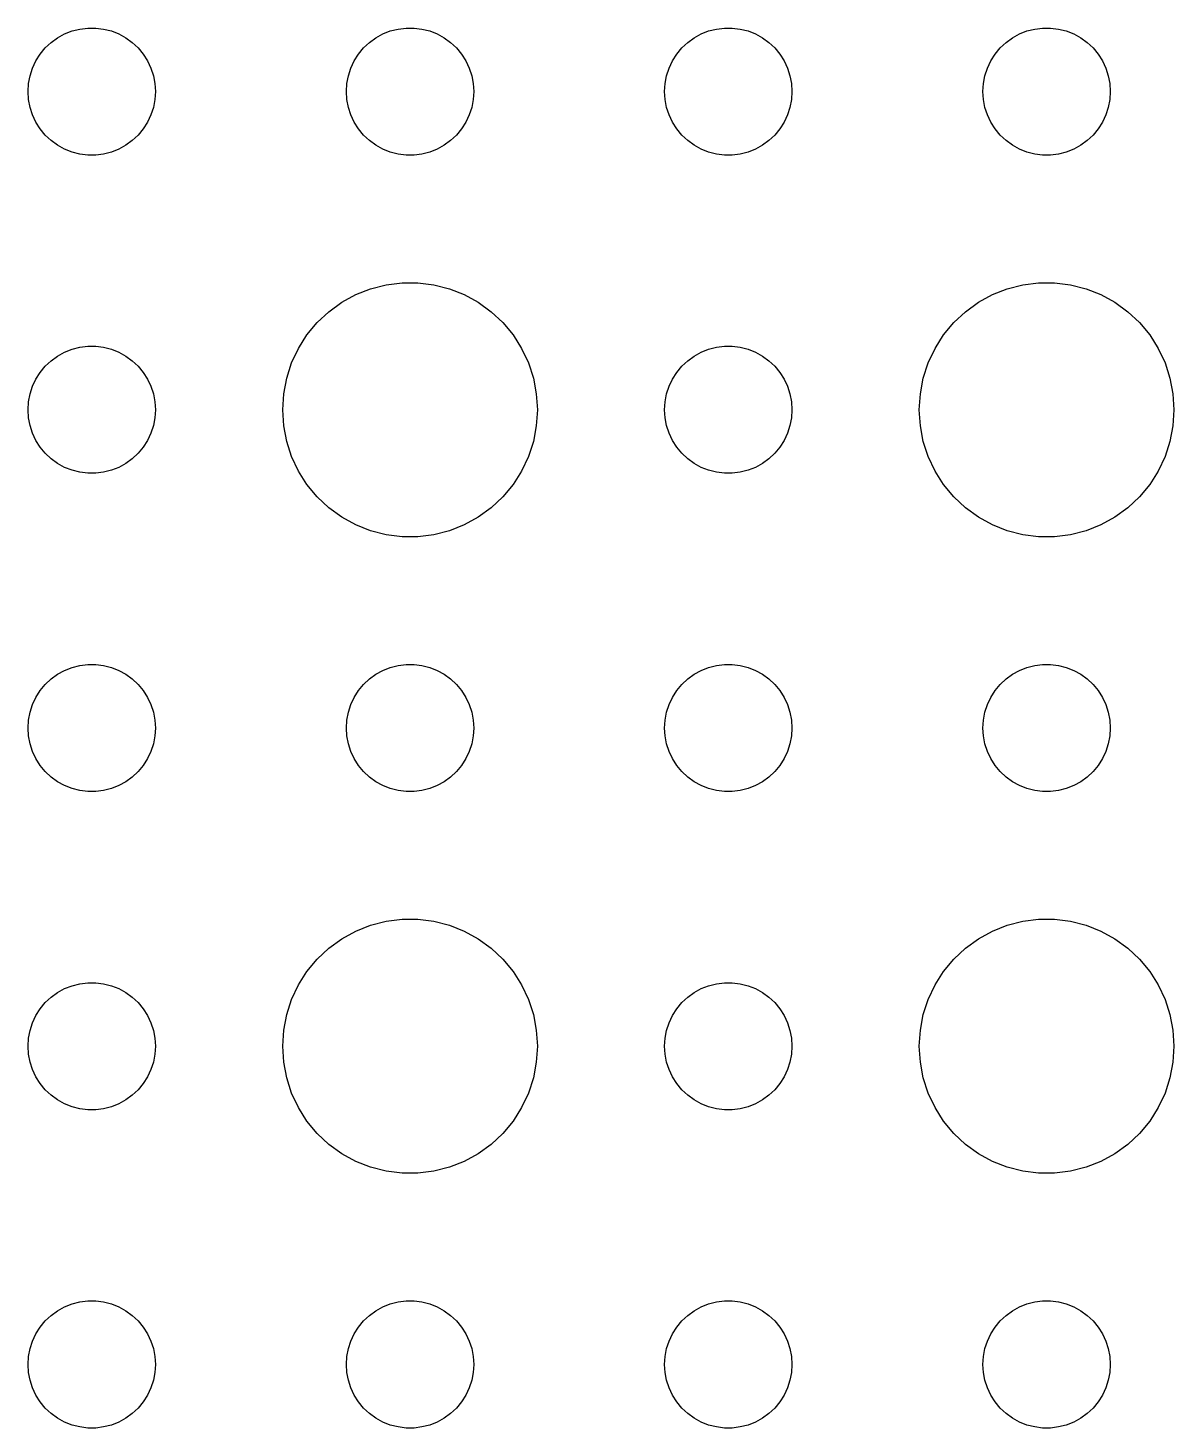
# Model space of a CAD drawing. Header units: metres. Extents: x -157 to 157, y -157 to 157.
# Drawn here: x -54 to -27, y -114 to -81 of the extents above; entities that cross this region are included whole.
import ezdxf

# ---------------------------------------------------------------- set-up
doc = ezdxf.new("R2010")
doc.units = ezdxf.units.M

msp = doc.modelspace()

# ---------------------------------------------------------------- linework, layer by layer
for p, q in [((-53.3037, -81.2335), (-53.1387, -81.1428)), ((-53.1387, -81.1428), (-52.9635, -81.0734)), ((-52.9635, -81.0734), (-52.7811, -81.0266)), ((-52.7811, -81.0266), (-52.5942, -81.003)), ((-52.5942, -81.003), (-52.4058, -81.003)), ((-52.4058, -81.003), (-52.2189, -81.0266)), ((-52.2189, -81.0266), (-52.0365, -81.0734)), ((-52.0365, -81.0734), (-51.8613, -81.1428)), ((-51.8613, -81.1428), (-51.6963, -81.2335)), ((-45.8037, -81.2335), (-45.6387, -81.1428)), ((-45.6387, -81.1428), (-45.4635, -81.0734)), ((-45.4635, -81.0734), (-45.2811, -81.0266)), ((-45.2811, -81.0266), (-45.0942, -81.003)), ((-45.0942, -81.003), (-44.9058, -81.003)), ((-44.9058, -81.003), (-44.7189, -81.0266)), ((-44.7189, -81.0266), (-44.5365, -81.0734)), ((-44.5365, -81.0734), (-44.3613, -81.1428)), ((-44.3613, -81.1428), (-44.1963, -81.2335)), ((-38.3037, -81.2335), (-38.1387, -81.1428)), ((-38.1387, -81.1428), (-37.9635, -81.0734)), ((-37.9635, -81.0734), (-37.7811, -81.0266)), ((-37.7811, -81.0266), (-37.5942, -81.003)), ((-37.5942, -81.003), (-37.4058, -81.003)), ((-37.4058, -81.003), (-37.2189, -81.0266)), ((-37.2189, -81.0266), (-37.0365, -81.0734)), ((-37.0365, -81.0734), (-36.8613, -81.1428)), ((-36.8613, -81.1428), (-36.6963, -81.2335)), ((-30.8037, -81.2335), (-30.6387, -81.1428)), ((-30.6387, -81.1428), (-30.4635, -81.0734)), ((-30.4635, -81.0734), (-30.2811, -81.0266)), ((-30.2811, -81.0266), (-30.0942, -81.003)), ((-30.0942, -81.003), (-29.9058, -81.003)), ((-29.9058, -81.003), (-29.7189, -81.0266)), ((-29.7189, -81.0266), (-29.5365, -81.0734)), ((-29.5365, -81.0734), (-29.3613, -81.1428)), ((-29.3613, -81.1428), (-29.1963, -81.2335)), ((-53.7135, -81.6183), (-53.5934, -81.4732)), ((-53.5934, -81.4732), (-53.4561, -81.3442)), ((-53.4561, -81.3442), (-53.3037, -81.2335)), ((-51.6963, -81.2335), (-51.5439, -81.3442)), ((-51.5439, -81.3442), (-51.4065, -81.4732)), ((-51.4065, -81.4732), (-51.2865, -81.6183)), ((-46.2135, -81.6183), (-46.0934, -81.4732)), ((-46.0934, -81.4732), (-45.9561, -81.3442)), ((-45.9561, -81.3442), (-45.8037, -81.2335)), ((-44.1963, -81.2335), (-44.0439, -81.3442)), ((-44.0439, -81.3442), (-43.9065, -81.4732)), ((-43.9065, -81.4732), (-43.7865, -81.6183)), ((-38.7135, -81.6183), (-38.5934, -81.4732)), ((-38.5934, -81.4732), (-38.4561, -81.3442)), ((-38.4561, -81.3442), (-38.3037, -81.2335)), ((-36.6963, -81.2335), (-36.5439, -81.3442)), ((-36.5439, -81.3442), (-36.4065, -81.4732)), ((-36.4065, -81.4732), (-36.2865, -81.6183)), ((-31.2135, -81.6183), (-31.0934, -81.4732)), ((-31.0934, -81.4732), (-30.9561, -81.3442)), ((-30.9561, -81.3442), (-30.8037, -81.2335)), ((-29.1963, -81.2335), (-29.0439, -81.3442)), ((-29.0439, -81.3442), (-28.9065, -81.4732)), ((-28.9065, -81.4732), (-28.7865, -81.6183)), ((-53.8947, -81.9478), (-53.8145, -81.7774)), ((-53.8145, -81.7774), (-53.7135, -81.6183)), ((-51.2865, -81.6183), (-51.1855, -81.7774)), ((-51.1855, -81.7774), (-51.1053, -81.9478)), ((-46.3947, -81.9478), (-46.3145, -81.7774)), ((-46.3145, -81.7774), (-46.2135, -81.6183)), ((-43.7865, -81.6183), (-43.6855, -81.7774)), ((-43.6855, -81.7774), (-43.6053, -81.9478)), ((-38.8947, -81.9478), (-38.8145, -81.7774)), ((-38.8145, -81.7774), (-38.7135, -81.6183)), ((-36.2865, -81.6183), (-36.1855, -81.7774)), ((-36.1855, -81.7774), (-36.1053, -81.9478)), ((-31.3947, -81.9478), (-31.3145, -81.7774)), ((-31.3145, -81.7774), (-31.2135, -81.6183)), ((-28.7865, -81.6183), (-28.6855, -81.7774)), ((-28.6855, -81.7774), (-28.6053, -81.9478)), ((-53.9882, -82.312), (-53.9529, -82.127)), ((-53.9529, -82.127), (-53.8947, -81.9478)), ((-51.1053, -81.9478), (-51.0471, -82.127)), ((-51.0471, -82.127), (-51.0118, -82.312)), ((-46.4882, -82.312), (-46.4529, -82.127)), ((-46.4529, -82.127), (-46.3947, -81.9478)), ((-43.6053, -81.9478), (-43.5471, -82.127)), ((-43.5471, -82.127), (-43.5118, -82.312)), ((-38.9882, -82.312), (-38.9529, -82.127)), ((-38.9529, -82.127), (-38.8947, -81.9478)), ((-36.1053, -81.9478), (-36.0471, -82.127)), ((-36.0471, -82.127), (-36.0118, -82.312)), ((-31.4882, -82.312), (-31.4529, -82.127)), ((-31.4529, -82.127), (-31.3947, -81.9478)), ((-28.6053, -81.9478), (-28.5471, -82.127)), ((-28.5471, -82.127), (-28.5118, -82.312)), ((-54, -82.5), (-53.9882, -82.312)), ((-51.0118, -82.312), (-51, -82.5)), ((-46.5, -82.5), (-46.4882, -82.312)), ((-43.5118, -82.312), (-43.5, -82.5)), ((-39, -82.5), (-38.9882, -82.312)), ((-36.0118, -82.312), (-36, -82.5)), ((-31.5, -82.5), (-31.4882, -82.312)), ((-28.5118, -82.312), (-28.5, -82.5)), ((-53.9882, -82.688), (-54, -82.5)), ((-53.9529, -82.873), (-53.9882, -82.688)), ((-51.0118, -82.688), (-51.0471, -82.873)), ((-51, -82.5), (-51.0118, -82.688)), ((-46.4882, -82.688), (-46.5, -82.5)), ((-46.4529, -82.873), (-46.4882, -82.688)), ((-43.5118, -82.688), (-43.5471, -82.873)), ((-43.5, -82.5), (-43.5118, -82.688)), ((-38.9882, -82.688), (-39, -82.5)), ((-38.9529, -82.873), (-38.9882, -82.688)), ((-36.0118, -82.688), (-36.0471, -82.873)), ((-36, -82.5), (-36.0118, -82.688)), ((-31.4882, -82.688), (-31.5, -82.5)), ((-31.4529, -82.873), (-31.4882, -82.688)), ((-28.5118, -82.688), (-28.5471, -82.873)), ((-28.5, -82.5), (-28.5118, -82.688)), ((-53.8947, -83.0522), (-53.9529, -82.873)), ((-53.8145, -83.2226), (-53.8947, -83.0522)), ((-51.1053, -83.0522), (-51.1855, -83.2226)), ((-51.0471, -82.873), (-51.1053, -83.0522)), ((-46.3947, -83.0522), (-46.4529, -82.873)), ((-46.3145, -83.2226), (-46.3947, -83.0522)), ((-43.6053, -83.0522), (-43.6855, -83.2226)), ((-43.5471, -82.873), (-43.6053, -83.0522)), ((-38.8947, -83.0522), (-38.9529, -82.873)), ((-38.8145, -83.2226), (-38.8947, -83.0522)), ((-36.1053, -83.0522), (-36.1855, -83.2226)), ((-36.0471, -82.873), (-36.1053, -83.0522)), ((-31.3947, -83.0522), (-31.4529, -82.873)), ((-31.3145, -83.2226), (-31.3947, -83.0522)), ((-28.6053, -83.0522), (-28.6855, -83.2226)), ((-28.5471, -82.873), (-28.6053, -83.0522)), ((-53.7135, -83.3817), (-53.8145, -83.2226)), ((-53.5934, -83.5268), (-53.7135, -83.3817)), ((-51.2865, -83.3817), (-51.4065, -83.5268)), ((-51.1855, -83.2226), (-51.2865, -83.3817)), ((-46.2135, -83.3817), (-46.3145, -83.2226)), ((-46.0934, -83.5268), (-46.2135, -83.3817)), ((-43.7865, -83.3817), (-43.9065, -83.5268)), ((-43.6855, -83.2226), (-43.7865, -83.3817)), ((-38.7135, -83.3817), (-38.8145, -83.2226)), ((-38.5934, -83.5268), (-38.7135, -83.3817)), ((-36.2865, -83.3817), (-36.4065, -83.5268)), ((-36.1855, -83.2226), (-36.2865, -83.3817)), ((-31.2135, -83.3817), (-31.3145, -83.2226)), ((-31.0934, -83.5268), (-31.2135, -83.3817)), ((-28.7865, -83.3817), (-28.9065, -83.5268)), ((-28.6855, -83.2226), (-28.7865, -83.3817)), ((-53.4561, -83.6558), (-53.5934, -83.5268)), ((-53.3037, -83.7665), (-53.4561, -83.6558)), ((-53.1387, -83.8572), (-53.3037, -83.7665)), ((-51.6963, -83.7665), (-51.8613, -83.8572)), ((-51.5439, -83.6558), (-51.6963, -83.7665)), ((-51.4065, -83.5268), (-51.5439, -83.6558)), ((-45.9561, -83.6558), (-46.0934, -83.5268)), ((-45.8037, -83.7665), (-45.9561, -83.6558)), ((-45.6387, -83.8572), (-45.8037, -83.7665)), ((-44.1963, -83.7665), (-44.3613, -83.8572)), ((-44.0439, -83.6558), (-44.1963, -83.7665)), ((-43.9065, -83.5268), (-44.0439, -83.6558)), ((-38.4561, -83.6558), (-38.5934, -83.5268)), ((-38.3037, -83.7665), (-38.4561, -83.6558)), ((-38.1387, -83.8572), (-38.3037, -83.7665)), ((-36.6963, -83.7665), (-36.8613, -83.8572)), ((-36.5439, -83.6558), (-36.6963, -83.7665)), ((-36.4065, -83.5268), (-36.5439, -83.6558)), ((-30.9561, -83.6558), (-31.0934, -83.5268)), ((-30.8037, -83.7665), (-30.9561, -83.6558)), ((-30.6387, -83.8572), (-30.8037, -83.7665)), ((-29.1963, -83.7665), (-29.3613, -83.8572)), ((-29.0439, -83.6558), (-29.1963, -83.7665)), ((-28.9065, -83.5268), (-29.0439, -83.6558)), ((-52.9635, -83.9266), (-53.1387, -83.8572)), ((-52.7811, -83.9734), (-52.9635, -83.9266)), ((-52.5942, -83.997), (-52.7811, -83.9734)), ((-52.4058, -83.997), (-52.5942, -83.997)), ((-52.2189, -83.9734), (-52.4058, -83.997)), ((-52.0365, -83.9266), (-52.2189, -83.9734)), ((-51.8613, -83.8572), (-52.0365, -83.9266)), ((-45.4635, -83.9266), (-45.6387, -83.8572)), ((-45.2811, -83.9734), (-45.4635, -83.9266)), ((-45.0942, -83.997), (-45.2811, -83.9734)), ((-44.9058, -83.997), (-45.0942, -83.997)), ((-44.7189, -83.9734), (-44.9058, -83.997)), ((-44.5365, -83.9266), (-44.7189, -83.9734)), ((-44.3613, -83.8572), (-44.5365, -83.9266)), ((-37.9635, -83.9266), (-38.1387, -83.8572)), ((-37.7811, -83.9734), (-37.9635, -83.9266)), ((-37.5942, -83.997), (-37.7811, -83.9734)), ((-37.4058, -83.997), (-37.5942, -83.997)), ((-37.2189, -83.9734), (-37.4058, -83.997)), ((-37.0365, -83.9266), (-37.2189, -83.9734)), ((-36.8613, -83.8572), (-37.0365, -83.9266)), ((-30.4635, -83.9266), (-30.6387, -83.8572)), ((-30.2811, -83.9734), (-30.4635, -83.9266)), ((-30.0942, -83.997), (-30.2811, -83.9734)), ((-29.9058, -83.997), (-30.0942, -83.997)), ((-29.7189, -83.9734), (-29.9058, -83.997)), ((-29.5365, -83.9266), (-29.7189, -83.9734)), ((-29.3613, -83.8572), (-29.5365, -83.9266)), ((-45.927, -87.1468), (-45.5621, -87.0531)), ((-45.5621, -87.0531), (-45.1884, -87.0059)), ((-45.1884, -87.0059), (-44.8116, -87.0059)), ((-44.8116, -87.0059), (-44.4379, -87.0531)), ((-44.4379, -87.0531), (-44.0729, -87.1468)), ((-30.927, -87.1468), (-30.5621, -87.0531)), ((-30.5621, -87.0531), (-30.1884, -87.0059)), ((-30.1884, -87.0059), (-29.8116, -87.0059)), ((-29.8116, -87.0059), (-29.4379, -87.0531)), ((-29.4379, -87.0531), (-29.0729, -87.1468)), ((-46.6075, -87.467), (-46.2773, -87.2855)), ((-46.2773, -87.2855), (-45.927, -87.1468)), ((-44.0729, -87.1468), (-43.7227, -87.2855)), ((-43.7227, -87.2855), (-43.3925, -87.467)), ((-31.6075, -87.467), (-31.2773, -87.2855)), ((-31.2773, -87.2855), (-30.927, -87.1468)), ((-29.0729, -87.1468), (-28.7227, -87.2855)), ((-28.7227, -87.2855), (-28.3925, -87.467)), ((-47.1869, -87.9464), (-46.9123, -87.6885)), ((-46.9123, -87.6885), (-46.6075, -87.467)), ((-43.3925, -87.467), (-43.0877, -87.6885)), ((-43.0877, -87.6885), (-42.8131, -87.9464)), ((-32.1869, -87.9464), (-31.9123, -87.6885)), ((-31.9123, -87.6885), (-31.6075, -87.467)), ((-28.3925, -87.467), (-28.0877, -87.6885)), ((-28.0877, -87.6885), (-27.8131, -87.9464)), ((-47.427, -88.2366), (-47.1869, -87.9464)), ((-42.8131, -87.9464), (-42.5729, -88.2366)), ((-32.427, -88.2366), (-32.1869, -87.9464)), ((-27.8131, -87.9464), (-27.5729, -88.2366)), ((-47.6289, -88.5547), (-47.427, -88.2366)), ((-42.5729, -88.2366), (-42.3711, -88.5547)), ((-32.6289, -88.5547), (-32.427, -88.2366)), ((-27.5729, -88.2366), (-27.3711, -88.5547)), ((-53.4561, -88.8442), (-53.3037, -88.7335)), ((-53.3037, -88.7335), (-53.1387, -88.6428)), ((-53.1387, -88.6428), (-52.9635, -88.5734)), ((-52.9635, -88.5734), (-52.7811, -88.5266)), ((-52.7811, -88.5266), (-52.5942, -88.503)), ((-52.5942, -88.503), (-52.4058, -88.503)), ((-52.4058, -88.503), (-52.2189, -88.5266)), ((-52.2189, -88.5266), (-52.0365, -88.5734)), ((-52.0365, -88.5734), (-51.8613, -88.6428)), ((-51.8613, -88.6428), (-51.6963, -88.7335)), ((-51.6963, -88.7335), (-51.5439, -88.8442)), ((-47.7893, -88.8956), (-47.6289, -88.5547)), ((-42.3711, -88.5547), (-42.2107, -88.8956)), ((-38.4561, -88.8442), (-38.3037, -88.7335)), ((-38.3037, -88.7335), (-38.1387, -88.6428)), ((-38.1387, -88.6428), (-37.9635, -88.5734)), ((-37.9635, -88.5734), (-37.7811, -88.5266)), ((-37.7811, -88.5266), (-37.5942, -88.503)), ((-37.5942, -88.503), (-37.4058, -88.503)), ((-37.4058, -88.503), (-37.2189, -88.5266)), ((-37.2189, -88.5266), (-37.0365, -88.5734)), ((-37.0365, -88.5734), (-36.8613, -88.6428)), ((-36.8613, -88.6428), (-36.6963, -88.7335)), ((-36.6963, -88.7335), (-36.5439, -88.8442)), ((-32.7893, -88.8956), (-32.6289, -88.5547)), ((-27.3711, -88.5547), (-27.2107, -88.8956)), ((-53.7135, -89.1183), (-53.5934, -88.9732)), ((-53.5934, -88.9732), (-53.4561, -88.8442)), ((-51.5439, -88.8442), (-51.4065, -88.9732)), ((-51.4065, -88.9732), (-51.2865, -89.1183)), ((-47.9057, -89.2539), (-47.7893, -88.8956)), ((-42.2107, -88.8956), (-42.0942, -89.2539)), ((-38.7135, -89.1183), (-38.5934, -88.9732)), ((-38.5934, -88.9732), (-38.4561, -88.8442)), ((-36.5439, -88.8442), (-36.4065, -88.9732)), ((-36.4065, -88.9732), (-36.2865, -89.1183)), ((-32.9057, -89.2539), (-32.7893, -88.8956)), ((-27.2107, -88.8956), (-27.0942, -89.2539)), ((-53.8947, -89.4478), (-53.8145, -89.2774)), ((-53.8145, -89.2774), (-53.7135, -89.1183)), ((-51.2865, -89.1183), (-51.1855, -89.2774)), ((-51.1855, -89.2774), (-51.1053, -89.4478)), ((-47.9763, -89.624), (-47.9057, -89.2539)), ((-42.0942, -89.2539), (-42.0237, -89.624)), ((-38.8947, -89.4478), (-38.8145, -89.2774)), ((-38.8145, -89.2774), (-38.7135, -89.1183)), ((-36.2865, -89.1183), (-36.1855, -89.2774)), ((-36.1855, -89.2774), (-36.1053, -89.4478)), ((-32.9763, -89.624), (-32.9057, -89.2539)), ((-27.0942, -89.2539), (-27.0237, -89.624)), ((-53.9882, -89.812), (-53.9529, -89.627)), ((-53.9529, -89.627), (-53.8947, -89.4478)), ((-51.1053, -89.4478), (-51.0471, -89.627)), ((-51.0471, -89.627), (-51.0118, -89.812)), ((-48, -90), (-47.9763, -89.624)), ((-42.0237, -89.624), (-42, -90)), ((-38.9882, -89.812), (-38.9529, -89.627)), ((-38.9529, -89.627), (-38.8947, -89.4478)), ((-36.1053, -89.4478), (-36.0471, -89.627)), ((-36.0471, -89.627), (-36.0118, -89.812)), ((-33, -90), (-32.9763, -89.624)), ((-27.0237, -89.624), (-27, -90)), ((-54, -90), (-53.9882, -89.812)), ((-53.9882, -90.188), (-54, -90)), ((-51.0118, -89.812), (-51, -90)), ((-51, -90), (-51.0118, -90.188)), ((-47.9763, -90.376), (-48, -90)), ((-42, -90), (-42.0237, -90.376)), ((-39, -90), (-38.9882, -89.812)), ((-38.9882, -90.188), (-39, -90)), ((-36.0118, -89.812), (-36, -90)), ((-36, -90), (-36.0118, -90.188)), ((-32.9763, -90.376), (-33, -90)), ((-27, -90), (-27.0237, -90.376)), ((-53.9529, -90.373), (-53.9882, -90.188)), ((-53.8947, -90.5522), (-53.9529, -90.373)), ((-51.0471, -90.373), (-51.1053, -90.5522)), ((-51.0118, -90.188), (-51.0471, -90.373)), ((-47.9057, -90.7461), (-47.9763, -90.376)), ((-42.0237, -90.376), (-42.0942, -90.7461)), ((-38.9529, -90.373), (-38.9882, -90.188)), ((-38.8947, -90.5522), (-38.9529, -90.373)), ((-36.0471, -90.373), (-36.1053, -90.5522)), ((-36.0118, -90.188), (-36.0471, -90.373)), ((-32.9057, -90.7461), (-32.9763, -90.376)), ((-27.0237, -90.376), (-27.0942, -90.7461)), ((-53.8145, -90.7226), (-53.8947, -90.5522)), ((-53.7135, -90.8817), (-53.8145, -90.7226)), ((-51.1855, -90.7226), (-51.2865, -90.8817)), ((-51.1053, -90.5522), (-51.1855, -90.7226)), ((-38.8145, -90.7226), (-38.8947, -90.5522)), ((-38.7135, -90.8817), (-38.8145, -90.7226)), ((-36.1855, -90.7226), (-36.2865, -90.8817)), ((-36.1053, -90.5522), (-36.1855, -90.7226)), ((-53.5934, -91.0268), (-53.7135, -90.8817)), ((-53.4561, -91.1558), (-53.5934, -91.0268)), ((-51.4065, -91.0268), (-51.5439, -91.1558)), ((-51.2865, -90.8817), (-51.4065, -91.0268)), ((-47.7893, -91.1044), (-47.9057, -90.7461)), ((-42.0942, -90.7461), (-42.2107, -91.1044)), ((-38.5934, -91.0268), (-38.7135, -90.8817)), ((-38.4561, -91.1558), (-38.5934, -91.0268)), ((-36.4065, -91.0268), (-36.5439, -91.1558)), ((-36.2865, -90.8817), (-36.4065, -91.0268)), ((-32.7893, -91.1044), (-32.9057, -90.7461)), ((-27.0942, -90.7461), (-27.2107, -91.1044)), ((-53.3037, -91.2665), (-53.4561, -91.1558)), ((-53.1387, -91.3572), (-53.3037, -91.2665)), ((-52.9635, -91.4266), (-53.1387, -91.3572)), ((-51.8613, -91.3572), (-52.0365, -91.4266)), ((-51.6963, -91.2665), (-51.8613, -91.3572)), ((-51.5439, -91.1558), (-51.6963, -91.2665)), ((-47.6289, -91.4453), (-47.7893, -91.1044)), ((-42.2107, -91.1044), (-42.3711, -91.4453)), ((-38.3037, -91.2665), (-38.4561, -91.1558)), ((-38.1387, -91.3572), (-38.3037, -91.2665)), ((-37.9635, -91.4266), (-38.1387, -91.3572)), ((-36.8613, -91.3572), (-37.0365, -91.4266)), ((-36.6963, -91.2665), (-36.8613, -91.3572)), ((-36.5439, -91.1558), (-36.6963, -91.2665)), ((-32.6289, -91.4453), (-32.7893, -91.1044)), ((-27.2107, -91.1044), (-27.3711, -91.4453)), ((-52.7811, -91.4734), (-52.9635, -91.4266)), ((-52.5942, -91.497), (-52.7811, -91.4734)), ((-52.4058, -91.497), (-52.5942, -91.497)), ((-52.2189, -91.4734), (-52.4058, -91.497)), ((-52.0365, -91.4266), (-52.2189, -91.4734)), ((-47.427, -91.7634), (-47.6289, -91.4453)), ((-42.3711, -91.4453), (-42.5729, -91.7634)), ((-37.7811, -91.4734), (-37.9635, -91.4266)), ((-37.5942, -91.497), (-37.7811, -91.4734)), ((-37.4058, -91.497), (-37.5942, -91.497)), ((-37.2189, -91.4734), (-37.4058, -91.497)), ((-37.0365, -91.4266), (-37.2189, -91.4734)), ((-32.427, -91.7634), (-32.6289, -91.4453)), ((-27.3711, -91.4453), (-27.5729, -91.7634)), ((-47.1869, -92.0536), (-47.427, -91.7634)), ((-42.5729, -91.7634), (-42.8131, -92.0536)), ((-32.1869, -92.0536), (-32.427, -91.7634)), ((-27.5729, -91.7634), (-27.8131, -92.0536)), ((-46.9123, -92.3115), (-47.1869, -92.0536)), ((-46.6075, -92.533), (-46.9123, -92.3115)), ((-43.0877, -92.3115), (-43.3925, -92.533)), ((-42.8131, -92.0536), (-43.0877, -92.3115)), ((-31.9123, -92.3115), (-32.1869, -92.0536)), ((-31.6075, -92.533), (-31.9123, -92.3115)), ((-28.0877, -92.3115), (-28.3925, -92.533)), ((-27.8131, -92.0536), (-28.0877, -92.3115)), ((-46.2773, -92.7145), (-46.6075, -92.533)), ((-43.3925, -92.533), (-43.7227, -92.7145)), ((-31.2773, -92.7145), (-31.6075, -92.533)), ((-28.3925, -92.533), (-28.7227, -92.7145)), ((-45.927, -92.8532), (-46.2773, -92.7145)), ((-45.5621, -92.9469), (-45.927, -92.8532)), ((-45.1884, -92.9941), (-45.5621, -92.9469)), ((-44.8116, -92.9941), (-45.1884, -92.9941)), ((-44.4379, -92.9469), (-44.8116, -92.9941)), ((-44.0729, -92.8532), (-44.4379, -92.9469)), ((-43.7227, -92.7145), (-44.0729, -92.8532)), ((-30.927, -92.8532), (-31.2773, -92.7145)), ((-30.5621, -92.9469), (-30.927, -92.8532)), ((-30.1884, -92.9941), (-30.5621, -92.9469)), ((-29.8116, -92.9941), (-30.1884, -92.9941)), ((-29.4379, -92.9469), (-29.8116, -92.9941)), ((-29.0729, -92.8532), (-29.4379, -92.9469)), ((-28.7227, -92.7145), (-29.0729, -92.8532)), ((-52.7811, -96.0266), (-52.5942, -96.003)), ((-52.5942, -96.003), (-52.4058, -96.003)), ((-52.4058, -96.003), (-52.2189, -96.0266)), ((-45.2811, -96.0266), (-45.0942, -96.003)), ((-45.0942, -96.003), (-44.9058, -96.003)), ((-44.9058, -96.003), (-44.7189, -96.0266)), ((-37.7811, -96.0266), (-37.5942, -96.003)), ((-37.5942, -96.003), (-37.4058, -96.003)), ((-37.4058, -96.003), (-37.2189, -96.0266)), ((-30.2811, -96.0266), (-30.0942, -96.003)), ((-30.0942, -96.003), (-29.9058, -96.003)), ((-29.9058, -96.003), (-29.7189, -96.0266)), ((-53.4561, -96.3442), (-53.3037, -96.2335)), ((-53.3037, -96.2335), (-53.1387, -96.1428)), ((-53.1387, -96.1428), (-52.9635, -96.0734)), ((-52.9635, -96.0734), (-52.7811, -96.0266)), ((-52.2189, -96.0266), (-52.0365, -96.0734)), ((-52.0365, -96.0734), (-51.8613, -96.1428)), ((-51.8613, -96.1428), (-51.6963, -96.2335)), ((-51.6963, -96.2335), (-51.5439, -96.3442)), ((-45.9561, -96.3442), (-45.8037, -96.2335)), ((-45.8037, -96.2335), (-45.6387, -96.1428)), ((-45.6387, -96.1428), (-45.4635, -96.0734)), ((-45.4635, -96.0734), (-45.2811, -96.0266)), ((-44.7189, -96.0266), (-44.5365, -96.0734)), ((-44.5365, -96.0734), (-44.3613, -96.1428)), ((-44.3613, -96.1428), (-44.1963, -96.2335)), ((-44.1963, -96.2335), (-44.0439, -96.3442)), ((-38.4561, -96.3442), (-38.3037, -96.2335)), ((-38.3037, -96.2335), (-38.1387, -96.1428)), ((-38.1387, -96.1428), (-37.9635, -96.0734)), ((-37.9635, -96.0734), (-37.7811, -96.0266)), ((-37.2189, -96.0266), (-37.0365, -96.0734)), ((-37.0365, -96.0734), (-36.8613, -96.1428)), ((-36.8613, -96.1428), (-36.6963, -96.2335)), ((-36.6963, -96.2335), (-36.5439, -96.3442)), ((-30.9561, -96.3442), (-30.8037, -96.2335)), ((-30.8037, -96.2335), (-30.6387, -96.1428)), ((-30.6387, -96.1428), (-30.4635, -96.0734)), ((-30.4635, -96.0734), (-30.2811, -96.0266)), ((-29.7189, -96.0266), (-29.5365, -96.0734)), ((-29.5365, -96.0734), (-29.3613, -96.1428)), ((-29.3613, -96.1428), (-29.1963, -96.2335)), ((-29.1963, -96.2335), (-29.0439, -96.3442)), ((-53.8145, -96.7774), (-53.7135, -96.6183)), ((-53.7135, -96.6183), (-53.5934, -96.4732)), ((-53.5934, -96.4732), (-53.4561, -96.3442)), ((-51.5439, -96.3442), (-51.4065, -96.4732)), ((-51.4065, -96.4732), (-51.2865, -96.6183)), ((-51.2865, -96.6183), (-51.1855, -96.7774)), ((-46.3145, -96.7774), (-46.2135, -96.6183)), ((-46.2135, -96.6183), (-46.0934, -96.4732)), ((-46.0934, -96.4732), (-45.9561, -96.3442)), ((-44.0439, -96.3442), (-43.9065, -96.4732)), ((-43.9065, -96.4732), (-43.7865, -96.6183)), ((-43.7865, -96.6183), (-43.6855, -96.7774)), ((-38.8145, -96.7774), (-38.7135, -96.6183)), ((-38.7135, -96.6183), (-38.5934, -96.4732)), ((-38.5934, -96.4732), (-38.4561, -96.3442)), ((-36.5439, -96.3442), (-36.4065, -96.4732)), ((-36.4065, -96.4732), (-36.2865, -96.6183)), ((-36.2865, -96.6183), (-36.1855, -96.7774)), ((-31.3145, -96.7774), (-31.2135, -96.6183)), ((-31.2135, -96.6183), (-31.0934, -96.4732)), ((-31.0934, -96.4732), (-30.9561, -96.3442)), ((-29.0439, -96.3442), (-28.9065, -96.4732)), ((-28.9065, -96.4732), (-28.7865, -96.6183)), ((-28.7865, -96.6183), (-28.6855, -96.7774)), ((-53.9529, -97.127), (-53.8947, -96.9478)), ((-53.8947, -96.9478), (-53.8145, -96.7774)), ((-51.1855, -96.7774), (-51.1053, -96.9478)), ((-51.1053, -96.9478), (-51.0471, -97.127)), ((-46.4529, -97.127), (-46.3947, -96.9478)), ((-46.3947, -96.9478), (-46.3145, -96.7774)), ((-43.6855, -96.7774), (-43.6053, -96.9478)), ((-43.6053, -96.9478), (-43.5471, -97.127)), ((-38.9529, -97.127), (-38.8947, -96.9478)), ((-38.8947, -96.9478), (-38.8145, -96.7774)), ((-36.1855, -96.7774), (-36.1053, -96.9478)), ((-36.1053, -96.9478), (-36.0471, -97.127)), ((-31.4529, -97.127), (-31.3947, -96.9478)), ((-31.3947, -96.9478), (-31.3145, -96.7774)), ((-28.6855, -96.7774), (-28.6053, -96.9478)), ((-28.6053, -96.9478), (-28.5471, -97.127)), ((-54, -97.5), (-53.9882, -97.312)), ((-53.9882, -97.312), (-53.9529, -97.127)), ((-51.0471, -97.127), (-51.0118, -97.312)), ((-51.0118, -97.312), (-51, -97.5)), ((-46.5, -97.5), (-46.4882, -97.312)), ((-46.4882, -97.312), (-46.4529, -97.127)), ((-43.5471, -97.127), (-43.5118, -97.312)), ((-43.5118, -97.312), (-43.5, -97.5)), ((-39, -97.5), (-38.9882, -97.312)), ((-38.9882, -97.312), (-38.9529, -97.127)), ((-36.0471, -97.127), (-36.0118, -97.312)), ((-36.0118, -97.312), (-36, -97.5)), ((-31.5, -97.5), (-31.4882, -97.312)), ((-31.4882, -97.312), (-31.4529, -97.127)), ((-28.5471, -97.127), (-28.5118, -97.312)), ((-28.5118, -97.312), (-28.5, -97.5)), ((-53.9882, -97.688), (-54, -97.5)), ((-51, -97.5), (-51.0118, -97.688)), ((-46.4882, -97.688), (-46.5, -97.5)), ((-43.5, -97.5), (-43.5118, -97.688)), ((-38.9882, -97.688), (-39, -97.5)), ((-36, -97.5), (-36.0118, -97.688)), ((-31.4882, -97.688), (-31.5, -97.5)), ((-28.5, -97.5), (-28.5118, -97.688)), ((-53.9529, -97.873), (-53.9882, -97.688)), ((-53.8947, -98.0522), (-53.9529, -97.873)), ((-51.0471, -97.873), (-51.1053, -98.0522)), ((-51.0118, -97.688), (-51.0471, -97.873)), ((-46.4529, -97.873), (-46.4882, -97.688)), ((-46.3947, -98.0522), (-46.4529, -97.873)), ((-43.5471, -97.873), (-43.6053, -98.0522)), ((-43.5118, -97.688), (-43.5471, -97.873)), ((-38.9529, -97.873), (-38.9882, -97.688)), ((-38.8947, -98.0522), (-38.9529, -97.873)), ((-36.0471, -97.873), (-36.1053, -98.0522)), ((-36.0118, -97.688), (-36.0471, -97.873)), ((-31.4529, -97.873), (-31.4882, -97.688)), ((-31.3947, -98.0522), (-31.4529, -97.873)), ((-28.5471, -97.873), (-28.6053, -98.0522)), ((-28.5118, -97.688), (-28.5471, -97.873)), ((-53.8145, -98.2226), (-53.8947, -98.0522)), ((-53.7135, -98.3817), (-53.8145, -98.2226)), ((-51.1855, -98.2226), (-51.2865, -98.3817)), ((-51.1053, -98.0522), (-51.1855, -98.2226)), ((-46.3145, -98.2226), (-46.3947, -98.0522)), ((-46.2135, -98.3817), (-46.3145, -98.2226)), ((-43.6855, -98.2226), (-43.7865, -98.3817)), ((-43.6053, -98.0522), (-43.6855, -98.2226)), ((-38.8145, -98.2226), (-38.8947, -98.0522)), ((-38.7135, -98.3817), (-38.8145, -98.2226)), ((-36.1855, -98.2226), (-36.2865, -98.3817)), ((-36.1053, -98.0522), (-36.1855, -98.2226)), ((-31.3145, -98.2226), (-31.3947, -98.0522)), ((-31.2135, -98.3817), (-31.3145, -98.2226)), ((-28.6855, -98.2226), (-28.7865, -98.3817)), ((-28.6053, -98.0522), (-28.6855, -98.2226)), ((-53.5934, -98.5268), (-53.7135, -98.3817)), ((-53.4561, -98.6558), (-53.5934, -98.5268)), ((-51.4065, -98.5268), (-51.5439, -98.6558)), ((-51.2865, -98.3817), (-51.4065, -98.5268)), ((-46.0934, -98.5268), (-46.2135, -98.3817)), ((-45.9561, -98.6558), (-46.0934, -98.5268)), ((-43.9065, -98.5268), (-44.0439, -98.6558)), ((-43.7865, -98.3817), (-43.9065, -98.5268)), ((-38.5934, -98.5268), (-38.7135, -98.3817)), ((-38.4561, -98.6558), (-38.5934, -98.5268)), ((-36.4065, -98.5268), (-36.5439, -98.6558)), ((-36.2865, -98.3817), (-36.4065, -98.5268)), ((-31.0934, -98.5268), (-31.2135, -98.3817)), ((-30.9561, -98.6558), (-31.0934, -98.5268)), ((-28.9065, -98.5268), (-29.0439, -98.6558)), ((-28.7865, -98.3817), (-28.9065, -98.5268)), ((-53.3037, -98.7665), (-53.4561, -98.6558)), ((-53.1387, -98.8572), (-53.3037, -98.7665)), ((-52.9635, -98.9266), (-53.1387, -98.8572)), ((-52.7811, -98.9734), (-52.9635, -98.9266)), ((-52.5942, -98.997), (-52.7811, -98.9734)), ((-52.2189, -98.9734), (-52.4058, -98.997)), ((-52.0365, -98.9266), (-52.2189, -98.9734)), ((-51.8613, -98.8572), (-52.0365, -98.9266)), ((-51.6963, -98.7665), (-51.8613, -98.8572)), ((-51.5439, -98.6558), (-51.6963, -98.7665)), ((-45.8037, -98.7665), (-45.9561, -98.6558)), ((-45.6387, -98.8572), (-45.8037, -98.7665)), ((-45.4635, -98.9266), (-45.6387, -98.8572)), ((-45.2811, -98.9734), (-45.4635, -98.9266)), ((-45.0942, -98.997), (-45.2811, -98.9734)), ((-44.7189, -98.9734), (-44.9058, -98.997)), ((-44.5365, -98.9266), (-44.7189, -98.9734)), ((-44.3613, -98.8572), (-44.5365, -98.9266)), ((-44.1963, -98.7665), (-44.3613, -98.8572)), ((-44.0439, -98.6558), (-44.1963, -98.7665)), ((-38.3037, -98.7665), (-38.4561, -98.6558)), ((-38.1387, -98.8572), (-38.3037, -98.7665)), ((-37.9635, -98.9266), (-38.1387, -98.8572)), ((-37.7811, -98.9734), (-37.9635, -98.9266)), ((-37.5942, -98.997), (-37.7811, -98.9734)), ((-37.2189, -98.9734), (-37.4058, -98.997)), ((-37.0365, -98.9266), (-37.2189, -98.9734)), ((-36.8613, -98.8572), (-37.0365, -98.9266)), ((-36.6963, -98.7665), (-36.8613, -98.8572)), ((-36.5439, -98.6558), (-36.6963, -98.7665)), ((-30.8037, -98.7665), (-30.9561, -98.6558)), ((-30.6387, -98.8572), (-30.8037, -98.7665)), ((-30.4635, -98.9266), (-30.6387, -98.8572)), ((-30.2811, -98.9734), (-30.4635, -98.9266)), ((-30.0942, -98.997), (-30.2811, -98.9734)), ((-29.7189, -98.9734), (-29.9058, -98.997)), ((-29.5365, -98.9266), (-29.7189, -98.9734)), ((-29.3613, -98.8572), (-29.5365, -98.9266)), ((-29.1963, -98.7665), (-29.3613, -98.8572)), ((-29.0439, -98.6558), (-29.1963, -98.7665)), ((-52.4058, -98.997), (-52.5942, -98.997)), ((-44.9058, -98.997), (-45.0942, -98.997)), ((-37.4058, -98.997), (-37.5942, -98.997)), ((-29.9058, -98.997), (-30.0942, -98.997)), ((-46.2773, -102.286), (-45.927, -102.147)), ((-45.927, -102.147), (-45.5621, -102.053)), ((-45.5621, -102.053), (-45.1884, -102.006)), ((-45.1884, -102.006), (-44.8116, -102.006)), ((-44.8116, -102.006), (-44.4379, -102.053)), ((-44.4379, -102.053), (-44.0729, -102.147)), ((-44.0729, -102.147), (-43.7227, -102.286)), ((-31.2773, -102.286), (-30.927, -102.147)), ((-30.927, -102.147), (-30.5621, -102.053)), ((-30.5621, -102.053), (-30.1884, -102.006)), ((-30.1884, -102.006), (-29.8116, -102.006)), ((-29.8116, -102.006), (-29.4379, -102.053)), ((-29.4379, -102.053), (-29.0729, -102.147)), ((-29.0729, -102.147), (-28.7227, -102.286)), ((-46.9123, -102.688), (-46.6075, -102.467)), ((-46.6075, -102.467), (-46.2773, -102.286)), ((-43.7227, -102.286), (-43.3925, -102.467)), ((-43.3925, -102.467), (-43.0877, -102.688)), ((-31.9123, -102.688), (-31.6075, -102.467)), ((-31.6075, -102.467), (-31.2773, -102.286)), ((-28.7227, -102.286), (-28.3925, -102.467)), ((-28.3925, -102.467), (-28.0877, -102.688)), ((-47.1869, -102.946), (-46.9123, -102.688)), ((-43.0877, -102.688), (-42.8131, -102.946)), ((-32.1869, -102.946), (-31.9123, -102.688)), ((-28.0877, -102.688), (-27.8131, -102.946)), ((-47.6289, -103.555), (-47.427, -103.237)), ((-47.427, -103.237), (-47.1869, -102.946)), ((-42.8131, -102.946), (-42.5729, -103.237)), ((-42.5729, -103.237), (-42.3711, -103.555)), ((-32.6289, -103.555), (-32.427, -103.237)), ((-32.427, -103.237), (-32.1869, -102.946)), ((-27.8131, -102.946), (-27.5729, -103.237)), ((-27.5729, -103.237), (-27.3711, -103.555)), ((-53.1387, -103.643), (-52.9635, -103.573)), ((-52.9635, -103.573), (-52.7811, -103.527)), ((-52.7811, -103.527), (-52.5942, -103.503)), ((-52.5942, -103.503), (-52.4058, -103.503)), ((-52.4058, -103.503), (-52.2189, -103.527)), ((-52.2189, -103.527), (-52.0365, -103.573)), ((-52.0365, -103.573), (-51.8613, -103.643)), ((-47.7893, -103.896), (-47.6289, -103.555)), ((-42.3711, -103.555), (-42.2107, -103.896)), ((-38.1387, -103.643), (-37.9635, -103.573)), ((-37.9635, -103.573), (-37.7811, -103.527)), ((-37.7811, -103.527), (-37.5942, -103.503)), ((-37.5942, -103.503), (-37.4058, -103.503)), ((-37.4058, -103.503), (-37.2189, -103.527)), ((-37.2189, -103.527), (-37.0365, -103.573)), ((-37.0365, -103.573), (-36.8613, -103.643)), ((-32.7893, -103.896), (-32.6289, -103.555)), ((-27.3711, -103.555), (-27.2107, -103.896)), ((-53.5934, -103.973), (-53.4561, -103.844)), ((-53.4561, -103.844), (-53.3037, -103.734)), ((-53.3037, -103.734), (-53.1387, -103.643)), ((-51.8613, -103.643), (-51.6963, -103.734)), ((-51.6963, -103.734), (-51.5439, -103.844)), ((-51.5439, -103.844), (-51.4065, -103.973)), ((-47.9057, -104.254), (-47.7893, -103.896)), ((-42.2107, -103.896), (-42.0942, -104.254)), ((-38.5934, -103.973), (-38.4561, -103.844)), ((-38.4561, -103.844), (-38.3037, -103.734)), ((-38.3037, -103.734), (-38.1387, -103.643)), ((-36.8613, -103.643), (-36.6963, -103.734)), ((-36.6963, -103.734), (-36.5439, -103.844)), ((-36.5439, -103.844), (-36.4065, -103.973)), ((-32.9057, -104.254), (-32.7893, -103.896)), ((-27.2107, -103.896), (-27.0942, -104.254)), ((-53.8145, -104.277), (-53.7135, -104.118)), ((-53.7135, -104.118), (-53.5934, -103.973)), ((-51.4065, -103.973), (-51.2865, -104.118)), ((-51.2865, -104.118), (-51.1855, -104.277)), ((-47.9763, -104.624), (-47.9057, -104.254)), ((-42.0942, -104.254), (-42.0237, -104.624)), ((-38.8145, -104.277), (-38.7135, -104.118)), ((-38.7135, -104.118), (-38.5934, -103.973)), ((-36.4065, -103.973), (-36.2865, -104.118)), ((-36.2865, -104.118), (-36.1855, -104.277)), ((-32.9763, -104.624), (-32.9057, -104.254)), ((-27.0942, -104.254), (-27.0237, -104.624)), ((-53.9529, -104.627), (-53.8947, -104.448)), ((-53.8947, -104.448), (-53.8145, -104.277)), ((-51.1855, -104.277), (-51.1053, -104.448)), ((-51.1053, -104.448), (-51.0471, -104.627)), ((-38.9529, -104.627), (-38.8947, -104.448)), ((-38.8947, -104.448), (-38.8145, -104.277)), ((-36.1855, -104.277), (-36.1053, -104.448)), ((-36.1053, -104.448), (-36.0471, -104.627)), ((-54, -105), (-53.9882, -104.812)), ((-53.9882, -104.812), (-53.9529, -104.627)), ((-51.0471, -104.627), (-51.0118, -104.812)), ((-51.0118, -104.812), (-51, -105)), ((-48, -105), (-47.9763, -104.624)), ((-42.0237, -104.624), (-42, -105)), ((-39, -105), (-38.9882, -104.812)), ((-38.9882, -104.812), (-38.9529, -104.627)), ((-36.0471, -104.627), (-36.0118, -104.812)), ((-36.0118, -104.812), (-36, -105)), ((-33, -105), (-32.9763, -104.624)), ((-27.0237, -104.624), (-27, -105)), ((-53.9882, -105.188), (-54, -105)), ((-53.9529, -105.373), (-53.9882, -105.188)), ((-51.0118, -105.188), (-51.0471, -105.373)), ((-51, -105), (-51.0118, -105.188)), ((-47.9763, -105.376), (-48, -105)), ((-42, -105), (-42.0237, -105.376)), ((-38.9882, -105.188), (-39, -105)), ((-38.9529, -105.373), (-38.9882, -105.188)), ((-36.0118, -105.188), (-36.0471, -105.373)), ((-36, -105), (-36.0118, -105.188)), ((-32.9763, -105.376), (-33, -105)), ((-27, -105), (-27.0237, -105.376)), ((-53.8947, -105.552), (-53.9529, -105.373)), ((-53.8145, -105.723), (-53.8947, -105.552)), ((-51.1053, -105.552), (-51.1855, -105.723)), ((-51.0471, -105.373), (-51.1053, -105.552)), ((-47.9057, -105.746), (-47.9763, -105.376)), ((-42.0237, -105.376), (-42.0942, -105.746)), ((-38.8947, -105.552), (-38.9529, -105.373)), ((-38.8145, -105.723), (-38.8947, -105.552)), ((-36.1053, -105.552), (-36.1855, -105.723)), ((-36.0471, -105.373), (-36.1053, -105.552)), ((-32.9057, -105.746), (-32.9763, -105.376)), ((-27.0237, -105.376), (-27.0942, -105.746)), ((-53.7135, -105.882), (-53.8145, -105.723)), ((-53.5934, -106.027), (-53.7135, -105.882)), ((-51.2865, -105.882), (-51.4065, -106.027)), ((-51.1855, -105.723), (-51.2865, -105.882)), ((-47.7893, -106.104), (-47.9057, -105.746)), ((-42.0942, -105.746), (-42.2107, -106.104)), ((-38.7135, -105.882), (-38.8145, -105.723)), ((-38.5934, -106.027), (-38.7135, -105.882)), ((-36.2865, -105.882), (-36.4065, -106.027)), ((-36.1855, -105.723), (-36.2865, -105.882)), ((-32.7893, -106.104), (-32.9057, -105.746)), ((-27.0942, -105.746), (-27.2107, -106.104)), ((-53.4561, -106.156), (-53.5934, -106.027)), ((-53.3037, -106.266), (-53.4561, -106.156)), ((-51.5439, -106.156), (-51.6963, -106.266)), ((-51.4065, -106.027), (-51.5439, -106.156)), ((-47.6289, -106.445), (-47.7893, -106.104)), ((-42.2107, -106.104), (-42.3711, -106.445)), ((-38.4561, -106.156), (-38.5934, -106.027)), ((-38.3037, -106.266), (-38.4561, -106.156)), ((-36.5439, -106.156), (-36.6963, -106.266)), ((-36.4065, -106.027), (-36.5439, -106.156)), ((-32.6289, -106.445), (-32.7893, -106.104)), ((-27.2107, -106.104), (-27.3711, -106.445)), ((-53.1387, -106.357), (-53.3037, -106.266)), ((-52.9635, -106.427), (-53.1387, -106.357)), ((-52.7811, -106.473), (-52.9635, -106.427)), ((-52.5942, -106.497), (-52.7811, -106.473)), ((-52.4058, -106.497), (-52.5942, -106.497)), ((-52.2189, -106.473), (-52.4058, -106.497)), ((-52.0365, -106.427), (-52.2189, -106.473)), ((-51.8613, -106.357), (-52.0365, -106.427)), ((-51.6963, -106.266), (-51.8613, -106.357)), ((-47.427, -106.763), (-47.6289, -106.445)), ((-42.3711, -106.445), (-42.5729, -106.763)), ((-38.1387, -106.357), (-38.3037, -106.266)), ((-37.9635, -106.427), (-38.1387, -106.357)), ((-37.7811, -106.473), (-37.9635, -106.427)), ((-37.5942, -106.497), (-37.7811, -106.473)), ((-37.4058, -106.497), (-37.5942, -106.497)), ((-37.2189, -106.473), (-37.4058, -106.497)), ((-37.0365, -106.427), (-37.2189, -106.473)), ((-36.8613, -106.357), (-37.0365, -106.427)), ((-36.6963, -106.266), (-36.8613, -106.357)), ((-32.427, -106.763), (-32.6289, -106.445)), ((-27.3711, -106.445), (-27.5729, -106.763)), ((-47.1869, -107.054), (-47.427, -106.763)), ((-42.5729, -106.763), (-42.8131, -107.054)), ((-32.1869, -107.054), (-32.427, -106.763)), ((-27.5729, -106.763), (-27.8131, -107.054)), ((-46.9123, -107.312), (-47.1869, -107.054)), ((-42.8131, -107.054), (-43.0877, -107.312)), ((-31.9123, -107.312), (-32.1869, -107.054)), ((-27.8131, -107.054), (-28.0877, -107.312)), ((-46.6075, -107.533), (-46.9123, -107.312)), ((-46.2773, -107.714), (-46.6075, -107.533)), ((-43.3925, -107.533), (-43.7227, -107.714)), ((-43.0877, -107.312), (-43.3925, -107.533)), ((-31.6075, -107.533), (-31.9123, -107.312)), ((-31.2773, -107.714), (-31.6075, -107.533)), ((-28.3925, -107.533), (-28.7227, -107.714)), ((-28.0877, -107.312), (-28.3925, -107.533)), ((-45.927, -107.853), (-46.2773, -107.714)), ((-45.5621, -107.947), (-45.927, -107.853)), ((-44.0729, -107.853), (-44.4379, -107.947)), ((-43.7227, -107.714), (-44.0729, -107.853)), ((-30.927, -107.853), (-31.2773, -107.714)), ((-30.5621, -107.947), (-30.927, -107.853)), ((-29.0729, -107.853), (-29.4379, -107.947)), ((-28.7227, -107.714), (-29.0729, -107.853)), ((-45.1884, -107.994), (-45.5621, -107.947)), ((-44.8116, -107.994), (-45.1884, -107.994)), ((-44.4379, -107.947), (-44.8116, -107.994)), ((-30.1884, -107.994), (-30.5621, -107.947)), ((-29.8116, -107.994), (-30.1884, -107.994)), ((-29.4379, -107.947), (-29.8116, -107.994)), ((-53.3037, -111.234), (-53.1387, -111.143)), ((-53.1387, -111.143), (-52.9635, -111.073)), ((-52.9635, -111.073), (-52.7811, -111.027)), ((-52.7811, -111.027), (-52.5942, -111.003)), ((-52.5942, -111.003), (-52.4058, -111.003)), ((-52.4058, -111.003), (-52.2189, -111.027)), ((-52.2189, -111.027), (-52.0365, -111.073)), ((-52.0365, -111.073), (-51.8613, -111.143)), ((-51.8613, -111.143), (-51.6963, -111.234)), ((-45.8037, -111.234), (-45.6387, -111.143)), ((-45.6387, -111.143), (-45.4635, -111.073)), ((-45.4635, -111.073), (-45.2811, -111.027)), ((-45.2811, -111.027), (-45.0942, -111.003)), ((-45.0942, -111.003), (-44.9058, -111.003)), ((-44.9058, -111.003), (-44.7189, -111.027)), ((-44.7189, -111.027), (-44.5365, -111.073)), ((-44.5365, -111.073), (-44.3613, -111.143)), ((-44.3613, -111.143), (-44.1963, -111.234)), ((-38.3037, -111.234), (-38.1387, -111.143)), ((-38.1387, -111.143), (-37.9635, -111.073)), ((-37.9635, -111.073), (-37.7811, -111.027)), ((-37.7811, -111.027), (-37.5942, -111.003)), ((-37.5942, -111.003), (-37.4058, -111.003)), ((-37.4058, -111.003), (-37.2189, -111.027)), ((-37.2189, -111.027), (-37.0365, -111.073)), ((-37.0365, -111.073), (-36.8613, -111.143)), ((-36.8613, -111.143), (-36.6963, -111.234)), ((-30.8037, -111.234), (-30.6387, -111.143)), ((-30.6387, -111.143), (-30.4635, -111.073)), ((-30.4635, -111.073), (-30.2811, -111.027)), ((-30.2811, -111.027), (-30.0942, -111.003)), ((-30.0942, -111.003), (-29.9058, -111.003)), ((-29.9058, -111.003), (-29.7189, -111.027)), ((-29.7189, -111.027), (-29.5365, -111.073)), ((-29.5365, -111.073), (-29.3613, -111.143)), ((-29.3613, -111.143), (-29.1963, -111.234)), ((-53.7135, -111.618), (-53.5934, -111.473)), ((-53.5934, -111.473), (-53.4561, -111.344)), ((-53.4561, -111.344), (-53.3037, -111.234)), ((-51.6963, -111.234), (-51.5439, -111.344)), ((-51.5439, -111.344), (-51.4065, -111.473)), ((-51.4065, -111.473), (-51.2865, -111.618)), ((-46.2135, -111.618), (-46.0934, -111.473)), ((-46.0934, -111.473), (-45.9561, -111.344)), ((-45.9561, -111.344), (-45.8037, -111.234)), ((-44.1963, -111.234), (-44.0439, -111.344)), ((-44.0439, -111.344), (-43.9065, -111.473)), ((-43.9065, -111.473), (-43.7865, -111.618)), ((-38.7135, -111.618), (-38.5934, -111.473)), ((-38.5934, -111.473), (-38.4561, -111.344)), ((-38.4561, -111.344), (-38.3037, -111.234)), ((-36.6963, -111.234), (-36.5439, -111.344)), ((-36.5439, -111.344), (-36.4065, -111.473)), ((-36.4065, -111.473), (-36.2865, -111.618)), ((-31.2135, -111.618), (-31.0934, -111.473)), ((-31.0934, -111.473), (-30.9561, -111.344)), ((-30.9561, -111.344), (-30.8037, -111.234)), ((-29.1963, -111.234), (-29.0439, -111.344)), ((-29.0439, -111.344), (-28.9065, -111.473)), ((-28.9065, -111.473), (-28.7865, -111.618)), ((-53.8947, -111.948), (-53.8145, -111.777)), ((-53.8145, -111.777), (-53.7135, -111.618)), ((-51.2865, -111.618), (-51.1855, -111.777)), ((-51.1855, -111.777), (-51.1053, -111.948)), ((-46.3947, -111.948), (-46.3145, -111.777)), ((-46.3145, -111.777), (-46.2135, -111.618)), ((-43.7865, -111.618), (-43.6855, -111.777)), ((-43.6855, -111.777), (-43.6053, -111.948)), ((-38.8947, -111.948), (-38.8145, -111.777)), ((-38.8145, -111.777), (-38.7135, -111.618)), ((-36.2865, -111.618), (-36.1855, -111.777)), ((-36.1855, -111.777), (-36.1053, -111.948)), ((-31.3947, -111.948), (-31.3145, -111.777)), ((-31.3145, -111.777), (-31.2135, -111.618)), ((-28.7865, -111.618), (-28.6855, -111.777)), ((-28.6855, -111.777), (-28.6053, -111.948)), ((-53.9882, -112.312), (-53.9529, -112.127)), ((-53.9529, -112.127), (-53.8947, -111.948)), ((-51.1053, -111.948), (-51.0471, -112.127)), ((-51.0471, -112.127), (-51.0118, -112.312)), ((-46.4882, -112.312), (-46.4529, -112.127)), ((-46.4529, -112.127), (-46.3947, -111.948)), ((-43.6053, -111.948), (-43.5471, -112.127)), ((-43.5471, -112.127), (-43.5118, -112.312)), ((-38.9882, -112.312), (-38.9529, -112.127)), ((-38.9529, -112.127), (-38.8947, -111.948)), ((-36.1053, -111.948), (-36.0471, -112.127)), ((-36.0471, -112.127), (-36.0118, -112.312)), ((-31.4882, -112.312), (-31.4529, -112.127)), ((-31.4529, -112.127), (-31.3947, -111.948)), ((-28.6053, -111.948), (-28.5471, -112.127)), ((-28.5471, -112.127), (-28.5118, -112.312)), ((-54, -112.5), (-53.9882, -112.312)), ((-53.9882, -112.688), (-54, -112.5)), ((-51.0118, -112.312), (-51, -112.5)), ((-51, -112.5), (-51.0118, -112.688)), ((-46.5, -112.5), (-46.4882, -112.312)), ((-46.4882, -112.688), (-46.5, -112.5)), ((-43.5118, -112.312), (-43.5, -112.5)), ((-43.5, -112.5), (-43.5118, -112.688)), ((-39, -112.5), (-38.9882, -112.312)), ((-38.9882, -112.688), (-39, -112.5)), ((-36.0118, -112.312), (-36, -112.5)), ((-36, -112.5), (-36.0118, -112.688)), ((-31.5, -112.5), (-31.4882, -112.312)), ((-31.4882, -112.688), (-31.5, -112.5)), ((-28.5118, -112.312), (-28.5, -112.5)), ((-28.5, -112.5), (-28.5118, -112.688)), ((-53.9529, -112.873), (-53.9882, -112.688)), ((-51.0118, -112.688), (-51.0471, -112.873)), ((-46.4529, -112.873), (-46.4882, -112.688)), ((-43.5118, -112.688), (-43.5471, -112.873)), ((-38.9529, -112.873), (-38.9882, -112.688)), ((-36.0118, -112.688), (-36.0471, -112.873)), ((-31.4529, -112.873), (-31.4882, -112.688)), ((-28.5118, -112.688), (-28.5471, -112.873)), ((-53.8947, -113.052), (-53.9529, -112.873)), ((-53.8145, -113.223), (-53.8947, -113.052)), ((-51.1053, -113.052), (-51.1855, -113.223)), ((-51.0471, -112.873), (-51.1053, -113.052)), ((-46.3947, -113.052), (-46.4529, -112.873)), ((-46.3145, -113.223), (-46.3947, -113.052)), ((-43.6053, -113.052), (-43.6855, -113.223)), ((-43.5471, -112.873), (-43.6053, -113.052)), ((-38.8947, -113.052), (-38.9529, -112.873)), ((-38.8145, -113.223), (-38.8947, -113.052)), ((-36.1053, -113.052), (-36.1855, -113.223)), ((-36.0471, -112.873), (-36.1053, -113.052)), ((-31.3947, -113.052), (-31.4529, -112.873)), ((-31.3145, -113.223), (-31.3947, -113.052)), ((-28.6053, -113.052), (-28.6855, -113.223)), ((-28.5471, -112.873), (-28.6053, -113.052)), ((-53.7135, -113.382), (-53.8145, -113.223)), ((-53.5934, -113.527), (-53.7135, -113.382)), ((-51.2865, -113.382), (-51.4065, -113.527)), ((-51.1855, -113.223), (-51.2865, -113.382)), ((-46.2135, -113.382), (-46.3145, -113.223)), ((-46.0934, -113.527), (-46.2135, -113.382)), ((-43.7865, -113.382), (-43.9065, -113.527)), ((-43.6855, -113.223), (-43.7865, -113.382)), ((-38.7135, -113.382), (-38.8145, -113.223)), ((-38.5934, -113.527), (-38.7135, -113.382)), ((-36.2865, -113.382), (-36.4065, -113.527)), ((-36.1855, -113.223), (-36.2865, -113.382)), ((-31.2135, -113.382), (-31.3145, -113.223)), ((-31.0934, -113.527), (-31.2135, -113.382)), ((-28.7865, -113.382), (-28.9065, -113.527)), ((-28.6855, -113.223), (-28.7865, -113.382)), ((-53.4561, -113.656), (-53.5934, -113.527)), ((-53.3037, -113.766), (-53.4561, -113.656)), ((-53.1387, -113.857), (-53.3037, -113.766)), ((-51.6963, -113.766), (-51.8613, -113.857)), ((-51.5439, -113.656), (-51.6963, -113.766)), ((-51.4065, -113.527), (-51.5439, -113.656)), ((-45.9561, -113.656), (-46.0934, -113.527)), ((-45.8037, -113.766), (-45.9561, -113.656)), ((-45.6387, -113.857), (-45.8037, -113.766)), ((-44.1963, -113.766), (-44.3613, -113.857)), ((-44.0439, -113.656), (-44.1963, -113.766)), ((-43.9065, -113.527), (-44.0439, -113.656)), ((-38.4561, -113.656), (-38.5934, -113.527)), ((-38.3037, -113.766), (-38.4561, -113.656)), ((-38.1387, -113.857), (-38.3037, -113.766)), ((-36.6963, -113.766), (-36.8613, -113.857)), ((-36.5439, -113.656), (-36.6963, -113.766)), ((-36.4065, -113.527), (-36.5439, -113.656)), ((-30.9561, -113.656), (-31.0934, -113.527)), ((-30.8037, -113.766), (-30.9561, -113.656)), ((-30.6387, -113.857), (-30.8037, -113.766)), ((-29.1963, -113.766), (-29.3613, -113.857)), ((-29.0439, -113.656), (-29.1963, -113.766)), ((-28.9065, -113.527), (-29.0439, -113.656)), ((-52.9635, -113.927), (-53.1387, -113.857)), ((-52.7811, -113.973), (-52.9635, -113.927)), ((-52.5942, -113.997), (-52.7811, -113.973)), ((-52.4058, -113.997), (-52.5942, -113.997)), ((-52.2189, -113.973), (-52.4058, -113.997)), ((-52.0365, -113.927), (-52.2189, -113.973)), ((-51.8613, -113.857), (-52.0365, -113.927)), ((-45.4635, -113.927), (-45.6387, -113.857)), ((-45.2811, -113.973), (-45.4635, -113.927)), ((-45.0942, -113.997), (-45.2811, -113.973)), ((-44.9058, -113.997), (-45.0942, -113.997)), ((-44.7189, -113.973), (-44.9058, -113.997)), ((-44.5365, -113.927), (-44.7189, -113.973)), ((-44.3613, -113.857), (-44.5365, -113.927)), ((-37.9635, -113.927), (-38.1387, -113.857)), ((-37.7811, -113.973), (-37.9635, -113.927)), ((-37.5942, -113.997), (-37.7811, -113.973)), ((-37.4058, -113.997), (-37.5942, -113.997)), ((-37.2189, -113.973), (-37.4058, -113.997)), ((-37.0365, -113.927), (-37.2189, -113.973)), ((-36.8613, -113.857), (-37.0365, -113.927)), ((-30.4635, -113.927), (-30.6387, -113.857)), ((-30.2811, -113.973), (-30.4635, -113.927)), ((-30.0942, -113.997), (-30.2811, -113.973)), ((-29.9058, -113.997), (-30.0942, -113.997)), ((-29.7189, -113.973), (-29.9058, -113.997)), ((-29.5365, -113.927), (-29.7189, -113.973)), ((-29.3613, -113.857), (-29.5365, -113.927))]:
    msp.add_line(p, q)

doc.saveas('drawing.dxf')
